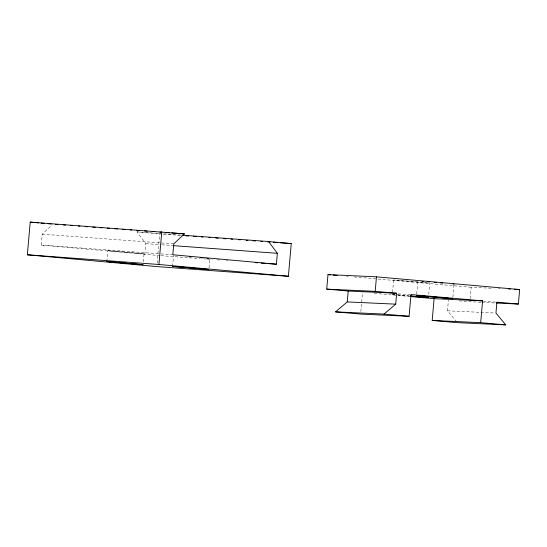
<?xml version="1.0" encoding="UTF-8"?>
<svg xmlns="http://www.w3.org/2000/svg" width="547" height="547" viewBox="0 0 547 547"><rect width="100%" height="100%" fill="white"/><g stroke="black" fill="none" stroke-linecap="round" stroke-linejoin="round"><path stroke-width="0.41" stroke-dasharray="2.73 2.05" d="M160.107 255.634L41.251 245.077L42.201 234.184L52.273 224.735M106.85 261.528L107.8 250.635L108.169 250.635L144.059 253.794L143.177 263.852M144.825 254.512L145.782 243.62L137.023 231.846L181.16 235.094M157.112 263.23L159.676 233.904L162.227 234.095M172.633 266.375L173.584 255.483M209.036 267.859L209.768 259.476M360.829 311.571L362.511 292.303M394.893 294.737L392.356 294.464L393.628 279.941L426.496 282.731M416.732 293.965L417.867 281.055M428.78 294.375L429.593 283.1M456.711 321.998L447.473 310.812L448.424 299.92M452.882 297.103L454.01 284.194M470.181 298.6L471.172 287.305L493.285 288.317M392.356 294.464L396.445 294.73M144.059 253.794L107.8 250.635M498.385 288.556L500.088 288.631M398.23 293.944L410.141 294.491M483.295 301.52L496.054 302.108M480.957 302.334L459.165 300.871M481.811 302.375L495.418 302.997M447.473 310.812L495.097 313M163.074 234.157L180.9 235.47M42.201 234.184L173.768 243.873M145.782 243.62L161.057 244.741M161.905 244.803L172.093 245.555M41.251 245.077L160.086 253.829M160.934 253.89L172.818 254.765M160.955 255.695L199.997 258.574M203.395 258.82L206.787 259.073M207.641 259.134L212.728 259.51M216.974 259.825L221.22 260.133M226.314 260.509L228.01 260.639M428.205 283.011L393.628 279.941M397.136 294.785L408.718 295.756M346.627 276.262L348.323 276.413M354.251 276.939L471.172 287.305M409.765 296.105L395.631 294.812M374.305 293.349L409.676 296.488M137.023 231.846L159.676 233.904"/><path stroke-width="0.82" d="M268.591 241.535L291.243 243.593L288.385 276.269L156.818 266.58L27.35 254.793L30.208 222.116L184.435 233.87L173.768 243.873L172.818 254.765L276.392 264.201L277.343 253.309L268.591 241.535L182.007 235.155M27.35 254.793L158.917 264.481L161.775 231.805M395.72 304.153L347.242 301.923L335.55 311.865L384.028 314.087L395.72 304.153L396.671 293.26L348.193 291.031L326.716 289.131L327.988 274.608L376.466 276.837L519.65 289.534L518.378 304.05L496.266 303.038M347.242 301.923L348.193 291.031M326.716 289.131L375.194 291.353L376.466 276.837M335.55 311.865L360.603 314.087L409.081 316.31L410.988 294.532L482.584 300.877L480.676 322.662L432.198 320.433L434.106 298.655L482.584 300.877M508.594 289.021L510.296 289.103M514.549 289.295L519.65 289.534M518.378 304.05L496.902 302.149L495.951 313.041L505.736 324.884L457.258 322.655L432.198 320.433M55.411 224.366L57.961 224.557M63.049 224.933L65.599 225.118M70.693 225.494L72.389 225.617M78.33 226.055L80.026 226.178M85.12 226.554L87.67 226.745M92.758 227.114L95.308 227.306M99.554 227.62L102.098 227.805M107.191 228.181L109.735 228.366M114.829 228.742L117.379 228.933M122.466 229.302L125.017 229.494M130.111 229.87L131.806 229.993M136.9 230.369L139.444 230.554M144.538 230.93L147.081 231.121M152.175 231.49L154.726 231.682M159.82 232.058L161.515 232.181M165.762 232.496L169.153 232.742M171.703 232.933L184.435 233.87M185.994 235.846L188.537 236.03M193.631 236.407L196.175 236.591M201.269 236.967L202.971 237.097M208.913 237.535L210.609 237.658M215.703 238.034L218.246 238.218M223.34 238.595L225.884 238.779M230.978 239.155L232.68 239.278M238.622 239.716L240.318 239.846M246.259 240.283L247.955 240.406M253.049 240.783L255.593 240.967M260.687 241.343L262.389 241.466M267.476 241.842L270.027 242.034M273.418 242.28L277.664 242.595M280.214 242.779L291.243 243.593M172.941 245.617L277.343 253.309M255.175 262.635L257.719 262.827M261.117 263.073L265.357 263.387M267.059 263.51L276.392 264.201M421.949 281.322L423.337 281.432M427.939 281.814L429.614 281.951M189.187 256.714L190.746 256.851M434.229 282.348L436.602 282.56M327.988 274.608L330.525 274.833M333.068 275.059L337.308 275.435M375.194 291.353L396.671 293.26M410.298 295.9L428.499 297.602L410.558 296.173M410.523 296.563L434.106 298.655M384.028 314.087L409.081 316.31M480.676 322.662L505.736 324.884M440.479 282.902L442.742 283.1M30.208 222.116L38.598 222.882M41.121 223.108L44.471 223.415M47.828 223.723L51.186 224.024M200.715 257.74L202.281 257.883M158.917 264.481L288.385 276.269M206.923 258.321L208.291 258.464M452.95 284.071L454.01 284.194M416.766 295.558L452.738 298.717L416.766 295.558M107.219 261.528L106.85 261.528L143.102 264.686L107.219 261.528M173.002 266.375L172.633 266.375L208.886 269.534L173.002 266.375"/></g></svg>
